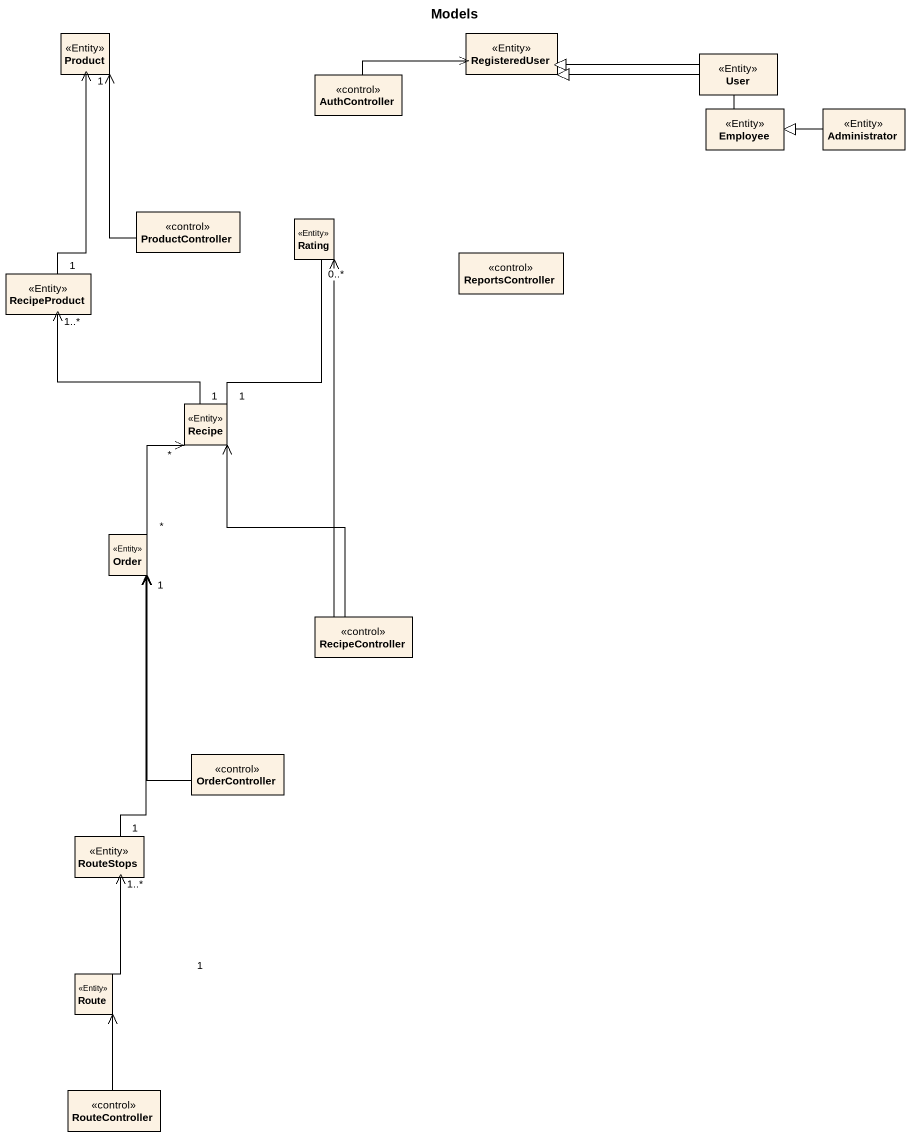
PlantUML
@startuml
title Models
hide circle
hide empty members
class Product <<Entity>>
class RegisteredUser <<Entity>>
class User <<Entity>>
class AuthController <<control>>
class Employee <<Entity>>
class Administrator <<Entity>>
class ProductController <<control>>
class Rating <<Entity>>
class RecipeProduct <<Entity>>
class ReportsController <<control>>
class Recipe <<Entity>>
class Order <<Entity>>
class RecipeController <<control>>
class OrderController <<control>>
class RouteStops <<Entity>>
class Route <<Entity>>
class RouteController <<control>>
User -left-|> RegisteredUser
AuthController -right-> RegisteredUser
Employee -left-|> RegisteredUser
Administrator -left-|> Employee
ProductController -up-> Product
RecipeProduct "1" -up-> "1" Product
Recipe "1" -up- "0..*" Rating
Recipe "1" -up-> "1..*" RecipeProduct
Order "*" -up-> "*" Recipe
RecipeController -up-> Rating
RecipeController -up-> Recipe
OrderController -up-> Order
RouteStops "1" -up-> "1" Order
Route "1" -up-> "1..*" RouteStops
RouteController -up-> Route
@enduml
